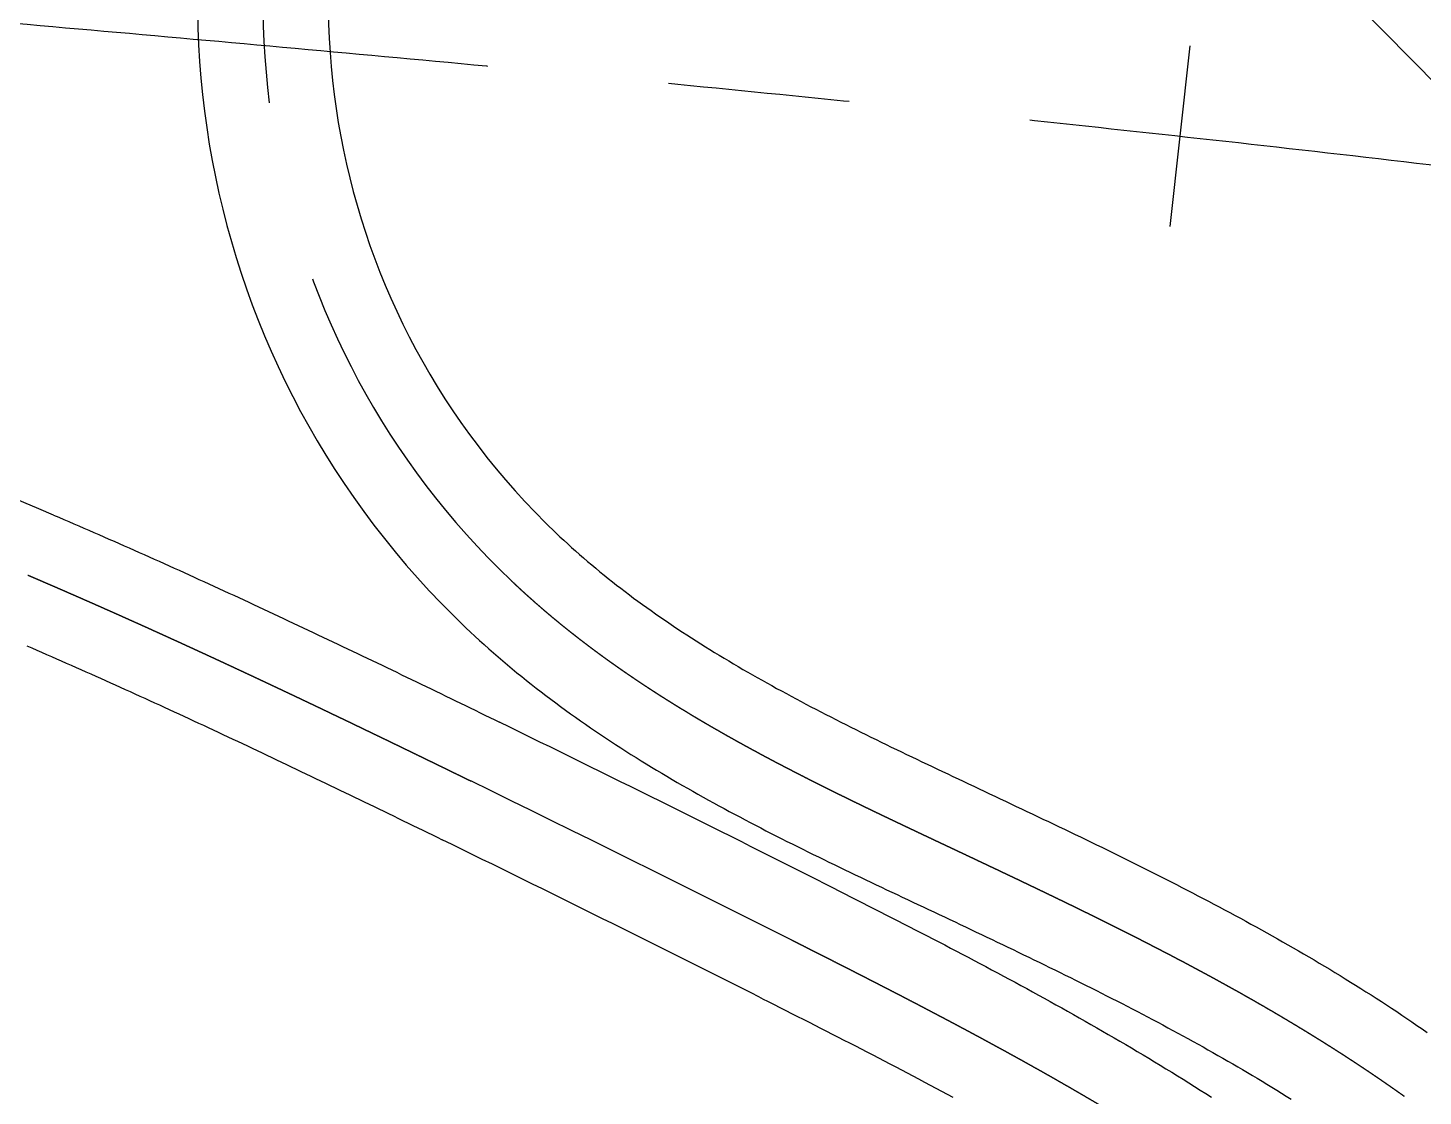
# Model space of a CAD drawing. Header units: millimetres. Extents: x 29316 to 52938, y 29851 to 35526.
# Drawn here: x 47254.3 to 47350.3, y 33283.8 to 33357.3 of the extents above; entities that cross this region are included whole.
import ezdxf

# ---------------------------------------------------------------- set-up
doc = ezdxf.new("R2010")
doc.units = ezdxf.units.MM
doc.header["$MEASUREMENT"] = 0
doc.linetypes.add('CENTER2', pattern=[1.125, 0.75, -0.125, 0.125, -0.125])
doc.layers.get('0').update_dxf_attribs({"linetype": 'CONTINUOUS'})
for name, color, linetype in [('D-道路-车行道边线', 5, 'CONTINUOUS'), ('标注_桩号', 2, 'CONTINUOUS'), ('道路中线_A', 7, 'CONTINUOUS')]:
    doc.layers.add(name, color=color, linetype=linetype)

msp = doc.modelspace()

# ---------------------------------------------------------------- linework, layer by layer
at = {"color": 1, "linetype": 'CENTER2', "ltscale": 100, "flags": 128}
msp.add_lwpolyline([(47211.259, 33361.267), (47212.138, 33361.193), (47213.016, 33361.118), (47213.894, 33361.044), (47214.773, 33360.97), (47215.651, 33360.895), (47216.529, 33360.821), (47217.408, 33360.746), (47218.286, 33360.672), (47219.164, 33360.598), (47220.043, 33360.523), (47220.921, 33360.449), (47221.799, 33360.374), (47222.677, 33360.3), (47223.556, 33360.225), (47224.434, 33360.151), (47225.312, 33360.076), (47226.191, 33360.001), (47227.069, 33359.927), (47227.947, 33359.852), (47228.826, 33359.777), (47229.704, 33359.702), (47230.582, 33359.628), (47231.461, 33359.553), (47232.339, 33359.478), (47233.217, 33359.403), (47234.095, 33359.328), (47234.974, 33359.252), (47235.852, 33359.177), (47236.73, 33359.102), (47237.608, 33359.027), (47238.487, 33358.951), (47239.365, 33358.876), (47240.243, 33358.8), (47241.121, 33358.725), (47242, 33358.649), (47242.878, 33358.573), (47243.756, 33358.497), (47244.634, 33358.421), (47245.512, 33358.345), (47246.391, 33358.269), (47247.269, 33358.193), (47248.147, 33358.117), (47249.025, 33358.04), (47249.903, 33357.964), (47250.781, 33357.887), (47251.659, 33357.811), (47252.538, 33357.734), (47253.416, 33357.657), (47254.294, 33357.58), (47255.172, 33357.503), (47256.05, 33357.426), (47256.928, 33357.348), (47257.806, 33357.271), (47258.684, 33357.193), (47259.562, 33357.116), (47260.44, 33357.038), (47261.318, 33356.96), (47262.196, 33356.882), (47263.074, 33356.803), (47263.952, 33356.725), (47264.83, 33356.647), (47265.708, 33356.568), (47266.586, 33356.489), (47267.464, 33356.41), (47268.342, 33356.331), (47269.22, 33356.252), (47270.098, 33356.173), (47270.976, 33356.093), (47271.854, 33356.013), (47272.731, 33355.934), (47273.609, 33355.854), (47274.487, 33355.773), (47275.365, 33355.693), (47276.243, 33355.613), (47277.12, 33355.532), (47277.998, 33355.451), (47278.876, 33355.37), (47279.754, 33355.289), (47280.631, 33355.208), (47281.509, 33355.126), (47282.387, 33355.045), (47283.264, 33354.963), (47284.142, 33354.881), (47285.02, 33354.798), (47285.897, 33354.716), (47286.775, 33354.633), (47287.652, 33354.55), (47288.53, 33354.467), (47289.408, 33354.384), (47290.285, 33354.301), (47291.163, 33354.217), (47292.04, 33354.133), (47292.918, 33354.049), (47293.795, 33353.965), (47294.672, 33353.88), (47295.55, 33353.796), (47296.427, 33353.711), (47297.305, 33353.626), (47298.182, 33353.54), (47299.059, 33353.455), (47299.936, 33353.369), (47300.814, 33353.283), (47301.691, 33353.196), (47302.568, 33353.11), (47303.445, 33353.023), (47304.323, 33352.936), (47305.2, 33352.849), (47306.077, 33352.762), (47306.954, 33352.674), (47307.831, 33352.586), (47308.708, 33352.498), (47309.585, 33352.409), (47310.462, 33352.32), (47311.339, 33352.232), (47312.216, 33352.142), (47313.093, 33352.053), (47313.97, 33351.963), (47314.847, 33351.873), (47315.723, 33351.783), (47316.6, 33351.692), (47317.477, 33351.601), (47318.354, 33351.51), (47319.231, 33351.419), (47320.107, 33351.327), (47320.984, 33351.235), (47321.861, 33351.143), (47322.737, 33351.05), (47323.614, 33350.958), (47324.49, 33350.865), (47325.367, 33350.771), (47326.243, 33350.677), (47327.12, 33350.584), (47327.996, 33350.489), (47328.873, 33350.395), (47329.749, 33350.3), (47330.625, 33350.205), (47331.501, 33350.109), (47332.378, 33350.013), (47333.254, 33349.917), (47334.13, 33349.821), (47335.006, 33349.724), (47335.882, 33349.627), (47336.758, 33349.529), (47337.635, 33349.432), (47338.511, 33349.334), (47339.386, 33349.235), (47340.262, 33349.137), (47341.138, 33349.038), (47342.014, 33348.938), (47342.89, 33348.838), (47343.766, 33348.738), (47344.642, 33348.638), (47345.517, 33348.537), (47346.393, 33348.436), (47347.268, 33348.335), (47348.144, 33348.233), (47349.02, 33348.131), (47349.895, 33348.028), (47350.771, 33347.925), (47351.646, 33347.822), (47352.521, 33347.719), (47353.397, 33347.615), (47354.272, 33347.51), (47355.147, 33347.406), (47356.022, 33347.301), (47356.897, 33347.195), (47357.773, 33347.089), (47358.648, 33346.983), (47359.523, 33346.877), (47360.398, 33346.77), (47361.273, 33346.662), (47362.147, 33346.555), (47363.022, 33346.446), (47363.897, 33346.338), (47364.772, 33346.229), (47365.646, 33346.12), (47366.521, 33346.01), (47367.396, 33345.9), (47368.27, 33345.789), (47369.145, 33345.678), (47369.145, 33345.678)], dxfattribs=at)
at = {"layer": 'D-道路-车行道边线', "flags": 128}
for points in [[(47256.104, 33323.796), (47256.451, 33323.647), (47256.798, 33323.498), (47257.145, 33323.349), (47257.492, 33323.199), (47257.839, 33323.049), (47258.185, 33322.899), (47258.531, 33322.748), (47258.877, 33322.598), (47259.223, 33322.446), (47259.569, 33322.295), (47259.914, 33322.143), (47260.26, 33321.991), (47260.605, 33321.839), (47260.95, 33321.686), (47261.295, 33321.534), (47261.64, 33321.381), (47261.984, 33321.227), (47262.329, 33321.074), (47262.673, 33320.92), (47263.017, 33320.766), (47263.361, 33320.611), (47263.705, 33320.457), (47264.048, 33320.302), (47264.392, 33320.147), (47264.735, 33319.992), (47265.079, 33319.836), (47265.422, 33319.68), (47265.765, 33319.524), (47266.107, 33319.368), (47266.45, 33319.212), (47266.792, 33319.055), (47267.135, 33318.898), (47267.477, 33318.741), (47267.819, 33318.584), (47268.161, 33318.426), (47268.503, 33318.268), (47268.845, 33318.11), (47269.186, 33317.952), (47269.528, 33317.794), (47269.869, 33317.635), (47270.21, 33317.477), (47270.551, 33317.318), (47270.892, 33317.159), (47271.233, 33317), (47271.573, 33316.84), (47271.914, 33316.681), (47272.254, 33316.521), (47272.595, 33316.361), (47272.935, 33316.201), (47273.275, 33316.04), (47273.615, 33315.88), (47273.955, 33315.719), (47274.294, 33315.559), (47274.634, 33315.398), (47274.973, 33315.237), (47275.313, 33315.076), (47275.652, 33314.914), (47275.991, 33314.753), (47276.33, 33314.591), (47276.669, 33314.429), (47277.008, 33314.268), (47277.347, 33314.106), (47277.685, 33313.943), (47278.024, 33313.781), (47278.362, 33313.619), (47278.701, 33313.456), (47279.039, 33313.294), (47279.377, 33313.131), (47279.715, 33312.968), (47280.053, 33312.805), (47280.391, 33312.642), (47280.729, 33312.479), (47281.066, 33312.316), (47281.404, 33312.152), (47281.741, 33311.989), (47282.079, 33311.826), (47282.416, 33311.662), (47282.753, 33311.498), (47283.091, 33311.334), (47283.428, 33311.171), (47283.765, 33311.007), (47284.102, 33310.843), (47284.438, 33310.679), (47284.775, 33310.515), (47285.112, 33310.35), (47285.449, 33310.186), (47285.785, 33310.022), (47286.122, 33309.858), (47286.458, 33309.693), (47286.795, 33309.529), (47286.795, 33309.529)], [(47290.682, 33322.553), (47290.946, 33322.303), (47291.212, 33322.055), (47291.48, 33321.809), (47291.75, 33321.564), (47292.022, 33321.321), (47292.296, 33321.08), (47292.572, 33320.84), (47292.85, 33320.602), (47293.129, 33320.365), (47293.41, 33320.13), (47293.693, 33319.896), (47293.978, 33319.664), (47294.265, 33319.434), (47294.553, 33319.205), (47294.843, 33318.978), (47295.134, 33318.752), (47295.428, 33318.527), (47295.722, 33318.305), (47296.019, 33318.083), (47296.316, 33317.863), (47296.616, 33317.645), (47296.917, 33317.428), (47297.219, 33317.212), (47297.523, 33316.998), (47297.828, 33316.785), (47298.134, 33316.574), (47298.442, 33316.364), (47298.752, 33316.155), (47299.062, 33315.947), (47299.374, 33315.741), (47299.687, 33315.537), (47300.002, 33315.333), (47300.318, 33315.131), (47300.635, 33314.93), (47300.953, 33314.73), (47301.272, 33314.531), (47301.592, 33314.334), (47301.914, 33314.137), (47302.237, 33313.942), (47302.561, 33313.748), (47302.885, 33313.555), (47303.211, 33313.363), (47303.538, 33313.172), (47303.866, 33312.983), (47304.195, 33312.794), (47304.525, 33312.606), (47304.856, 33312.419), (47305.188, 33312.233), (47305.521, 33312.049), (47305.855, 33311.864), (47306.19, 33311.681), (47306.525, 33311.499), (47306.862, 33311.318), (47307.199, 33311.137), (47307.537, 33310.957), (47307.876, 33310.778), (47308.216, 33310.599), (47308.556, 33310.422), (47308.897, 33310.245), (47309.239, 33310.068), (47309.582, 33309.893), (47309.925, 33309.718), (47310.27, 33309.543), (47310.614, 33309.369), (47310.96, 33309.196), (47311.306, 33309.023), (47311.653, 33308.851), (47312, 33308.679), (47312.349, 33308.507), (47312.697, 33308.336), (47313.046, 33308.165), (47313.396, 33307.995), (47313.747, 33307.825), (47314.098, 33307.655), (47314.449, 33307.485), (47314.801, 33307.316), (47315.154, 33307.147), (47315.507, 33306.978), (47315.86, 33306.809), (47316.214, 33306.641), (47316.569, 33306.472), (47316.923, 33306.304), (47317.279, 33306.135), (47317.634, 33305.967), (47317.99, 33305.799), (47318.347, 33305.63), (47318.704, 33305.462), (47319.061, 33305.293), (47319.418, 33305.125), (47319.418, 33305.125)], [(47284.476, 33316.035), (47284.787, 33315.741), (47285.099, 33315.45), (47285.414, 33315.161), (47285.73, 33314.874), (47286.048, 33314.59), (47286.367, 33314.309), (47286.688, 33314.03), (47287.011, 33313.753), (47287.335, 33313.478), (47287.661, 33313.206), (47287.988, 33312.936), (47288.316, 33312.669), (47288.646, 33312.403), (47288.977, 33312.14), (47289.31, 33311.879), (47289.644, 33311.621), (47289.979, 33311.364), (47290.315, 33311.11), (47290.652, 33310.858), (47290.991, 33310.608), (47291.33, 33310.36), (47291.671, 33310.115), (47292.013, 33309.871), (47292.355, 33309.629), (47292.699, 33309.39), (47293.044, 33309.152), (47293.389, 33308.916), (47293.735, 33308.682), (47294.083, 33308.451), (47294.431, 33308.221), (47294.779, 33307.993), (47295.129, 33307.766), (47295.479, 33307.542), (47295.83, 33307.319), (47296.182, 33307.098), (47296.534, 33306.879), (47296.887, 33306.662), (47297.241, 33306.446), (47297.595, 33306.232), (47297.95, 33306.019), (47298.305, 33305.808), (47298.661, 33305.599), (47299.017, 33305.391), (47299.373, 33305.184), (47299.731, 33304.98), (47300.088, 33304.776), (47300.446, 33304.574), (47300.804, 33304.373), (47301.163, 33304.174), (47301.522, 33303.976), (47301.881, 33303.78), (47302.24, 33303.584), (47302.6, 33303.39), (47302.96, 33303.197), (47303.32, 33303.006), (47303.681, 33302.815), (47304.042, 33302.626), (47304.402, 33302.438), (47304.763, 33302.25), (47305.124, 33302.064), (47305.485, 33301.879), (47305.847, 33301.695), (47306.208, 33301.512), (47306.569, 33301.329), (47306.931, 33301.148), (47307.292, 33300.967), (47307.654, 33300.788), (47308.015, 33300.609), (47308.377, 33300.431), (47308.738, 33300.253), (47309.1, 33300.077), (47309.461, 33299.901), (47309.822, 33299.725), (47310.183, 33299.551), (47310.544, 33299.377), (47310.905, 33299.203), (47311.266, 33299.03), (47311.626, 33298.858), (47311.987, 33298.686), (47312.347, 33298.514), (47312.707, 33298.343), (47313.067, 33298.172), (47313.426, 33298.002), (47313.785, 33297.832), (47314.144, 33297.662), (47314.503, 33297.492), (47314.862, 33297.323), (47315.22, 33297.154), (47315.578, 33296.985), (47315.578, 33296.985)], [(47254.26, 33314.791), (47254.599, 33314.644), (47254.938, 33314.497), (47255.277, 33314.349), (47255.615, 33314.201), (47255.954, 33314.053), (47256.293, 33313.904), (47256.631, 33313.755), (47256.969, 33313.606), (47257.308, 33313.456), (47257.646, 33313.306), (47257.984, 33313.156), (47258.322, 33313.006), (47258.66, 33312.855), (47258.998, 33312.704), (47259.336, 33312.553), (47259.673, 33312.402), (47260.011, 33312.25), (47260.348, 33312.098), (47260.686, 33311.945), (47261.023, 33311.793), (47261.361, 33311.64), (47261.698, 33311.487), (47262.035, 33311.333), (47262.372, 33311.18), (47262.709, 33311.026), (47263.046, 33310.872), (47263.383, 33310.717), (47263.72, 33310.563), (47264.056, 33310.408), (47264.393, 33310.253), (47264.73, 33310.098), (47265.066, 33309.942), (47265.403, 33309.786), (47265.739, 33309.63), (47266.075, 33309.474), (47266.412, 33309.318), (47266.748, 33309.161), (47267.084, 33309.004), (47267.42, 33308.847), (47267.756, 33308.69), (47268.092, 33308.532), (47268.428, 33308.375), (47268.764, 33308.217), (47269.1, 33308.059), (47269.436, 33307.9), (47269.771, 33307.742), (47270.107, 33307.583), (47270.443, 33307.424), (47270.778, 33307.265), (47271.114, 33307.106), (47271.449, 33306.947), (47271.785, 33306.787), (47272.12, 33306.628), (47272.456, 33306.468), (47272.791, 33306.308), (47273.126, 33306.148), (47273.462, 33305.987), (47273.797, 33305.827), (47274.132, 33305.666), (47274.467, 33305.505), (47274.803, 33305.344), (47275.138, 33305.183), (47275.473, 33305.022), (47275.808, 33304.86), (47276.143, 33304.699), (47276.478, 33304.537), (47276.813, 33304.375), (47277.148, 33304.213), (47277.483, 33304.051), (47277.818, 33303.889), (47278.153, 33303.727), (47278.488, 33303.565), (47278.823, 33303.402), (47279.158, 33303.239), (47279.492, 33303.077), (47279.827, 33302.914), (47280.162, 33302.751), (47280.497, 33302.588), (47280.832, 33302.424), (47281.167, 33302.261), (47281.502, 33302.098), (47281.836, 33301.934), (47282.171, 33301.771), (47282.506, 33301.607), (47282.841, 33301.444), (47282.841, 33301.444)], [(47319.418, 33305.125), (47319.784, 33304.952), (47320.15, 33304.779), (47320.517, 33304.606), (47320.883, 33304.433), (47321.25, 33304.26), (47321.617, 33304.087), (47321.983, 33303.913), (47322.351, 33303.739), (47322.718, 33303.565), (47323.085, 33303.391), (47323.452, 33303.217), (47323.82, 33303.042), (47324.187, 33302.867), (47324.555, 33302.691), (47324.923, 33302.516), (47325.29, 33302.34), (47325.658, 33302.163), (47326.026, 33301.987), (47326.394, 33301.81), (47326.762, 33301.632), (47327.13, 33301.454), (47327.498, 33301.276), (47327.866, 33301.097), (47328.234, 33300.918), (47328.602, 33300.738), (47328.97, 33300.557), (47329.338, 33300.377), (47329.706, 33300.195), (47330.074, 33300.013), (47330.441, 33299.831), (47330.809, 33299.648), (47331.177, 33299.464), (47331.544, 33299.279), (47331.912, 33299.094), (47332.279, 33298.909), (47332.646, 33298.722), (47333.013, 33298.535), (47333.38, 33298.348), (47333.747, 33298.159), (47334.114, 33297.97), (47334.481, 33297.78), (47334.847, 33297.589), (47335.213, 33297.398), (47335.579, 33297.205), (47335.945, 33297.012), (47336.31, 33296.818), (47336.676, 33296.623), (47337.041, 33296.428), (47337.406, 33296.231), (47337.77, 33296.033), (47338.135, 33295.835), (47338.499, 33295.635), (47338.862, 33295.435), (47339.226, 33295.234), (47339.589, 33295.031), (47339.952, 33294.828), (47340.314, 33294.624), (47340.676, 33294.418), (47341.038, 33294.212), (47341.399, 33294.004), (47341.76, 33293.796), (47342.121, 33293.586), (47342.481, 33293.375), (47342.841, 33293.163), (47343.2, 33292.95), (47343.559, 33292.736), (47343.917, 33292.52), (47344.275, 33292.303), (47344.633, 33292.085), (47344.989, 33291.866), (47345.346, 33291.646), (47345.702, 33291.424), (47346.057, 33291.201), (47346.411, 33290.977), (47346.766, 33290.752), (47347.119, 33290.525), (47347.472, 33290.297), (47347.824, 33290.067), (47348.176, 33289.837), (47348.527, 33289.604), (47348.877, 33289.371), (47349.227, 33289.136), (47349.575, 33288.899), (47349.924, 33288.662), (47350.271, 33288.422), (47350.618, 33288.181)], [(47308.931, 33298.534), (47309.335, 33298.33), (47309.739, 33298.126), (47310.143, 33297.922), (47310.547, 33297.718), (47310.951, 33297.513), (47311.356, 33297.308), (47311.76, 33297.103), (47312.164, 33296.898), (47312.569, 33296.692), (47312.973, 33296.486), (47313.378, 33296.28), (47313.782, 33296.073), (47314.187, 33295.866), (47314.591, 33295.659), (47314.996, 33295.451), (47315.4, 33295.243), (47315.805, 33295.034), (47316.209, 33294.825), (47316.614, 33294.616), (47317.018, 33294.406), (47317.422, 33294.195), (47317.827, 33293.984), (47318.231, 33293.772), (47318.635, 33293.56), (47319.039, 33293.348), (47319.443, 33293.135), (47319.847, 33292.921), (47320.25, 33292.706), (47320.654, 33292.491), (47321.057, 33292.276), (47321.461, 33292.059), (47321.864, 33291.843), (47322.267, 33291.625), (47322.669, 33291.407), (47323.072, 33291.188), (47323.474, 33290.968), (47323.877, 33290.747), (47324.278, 33290.526), (47324.68, 33290.304), (47325.082, 33290.081), (47325.483, 33289.857), (47325.884, 33289.633), (47326.285, 33289.408), (47326.685, 33289.181), (47327.085, 33288.954), (47327.485, 33288.727), (47327.885, 33288.498), (47328.284, 33288.268), (47328.683, 33288.037), (47329.081, 33287.806), (47329.48, 33287.573), (47329.877, 33287.34), (47330.275, 33287.105), (47330.672, 33286.869), (47331.069, 33286.633), (47331.465, 33286.395), (47331.861, 33286.157), (47332.256, 33285.917), (47332.651, 33285.676), (47333.045, 33285.434), (47333.439, 33285.191), (47333.833, 33284.947), (47334.226, 33284.702), (47334.618, 33284.455), (47335.01, 33284.208), (47335.402, 33283.959), (47335.793, 33283.709)], [(47315.578, 33296.985), (47315.943, 33296.813), (47316.309, 33296.64), (47316.674, 33296.468), (47317.04, 33296.295), (47317.405, 33296.123), (47317.769, 33295.95), (47318.134, 33295.778), (47318.498, 33295.605), (47318.862, 33295.433), (47319.226, 33295.26), (47319.589, 33295.088), (47319.952, 33294.915), (47320.315, 33294.742), (47320.678, 33294.569), (47321.04, 33294.396), (47321.402, 33294.223), (47321.764, 33294.049), (47322.126, 33293.876), (47322.487, 33293.702), (47322.848, 33293.528), (47323.208, 33293.354), (47323.568, 33293.179), (47323.928, 33293.004), (47324.287, 33292.829), (47324.646, 33292.654), (47325.005, 33292.478), (47325.363, 33292.302), (47325.721, 33292.125), (47326.078, 33291.949), (47326.435, 33291.772), (47326.792, 33291.594), (47327.148, 33291.416), (47327.503, 33291.238), (47327.859, 33291.059), (47328.213, 33290.88), (47328.568, 33290.7), (47328.921, 33290.52), (47329.275, 33290.339), (47329.628, 33290.157), (47329.98, 33289.976), (47330.332, 33289.793), (47330.683, 33289.61), (47331.034, 33289.427), (47331.384, 33289.243), (47331.734, 33289.058), (47332.083, 33288.873), (47332.431, 33288.687), (47332.779, 33288.5), (47333.127, 33288.313), (47333.474, 33288.125), (47333.82, 33287.937), (47334.165, 33287.747), (47334.51, 33287.557), (47334.855, 33287.367), (47335.198, 33287.175), (47335.541, 33286.983), (47335.884, 33286.79), (47336.225, 33286.596), (47336.566, 33286.401), (47336.906, 33286.206), (47337.246, 33286.01), (47337.585, 33285.813), (47337.923, 33285.615), (47338.26, 33285.416), (47338.597, 33285.216), (47338.933, 33285.016), (47339.268, 33284.814), (47339.602, 33284.612), (47339.935, 33284.408), (47340.268, 33284.204), (47340.6, 33283.999), (47340.931, 33283.793), (47341.261, 33283.586)], [(47304.878, 33290.498), (47305.28, 33290.295), (47305.682, 33290.093), (47306.083, 33289.89), (47306.484, 33289.687), (47306.885, 33289.484), (47307.286, 33289.281), (47307.687, 33289.078), (47308.087, 33288.875), (47308.487, 33288.671), (47308.886, 33288.468), (47309.286, 33288.264), (47309.685, 33288.06), (47310.084, 33287.856), (47310.482, 33287.652), (47310.88, 33287.447), (47311.278, 33287.242), (47311.676, 33287.037), (47312.073, 33286.832), (47312.47, 33286.626), (47312.866, 33286.421), (47313.262, 33286.214), (47313.658, 33286.008), (47314.053, 33285.801), (47314.448, 33285.594), (47314.843, 33285.386), (47315.237, 33285.178), (47315.63, 33284.969), (47316.024, 33284.761), (47316.417, 33284.551), (47316.809, 33284.341), (47317.201, 33284.131), (47317.593, 33283.921), (47317.984, 33283.709)]]:
    msp.add_lwpolyline(points, dxfattribs=at)
at = {"layer": 'D-道路-车行道边线'}
for centre, radius, start, end in [((47325.505, 33359.126), 59.5, 83.0821, 226.40444), ((47325.505, 33359.126), 50.5, 83.0821, 226.40444), ((47096.953, 32951.921), 404.5, 66.83055, 76.88634), ((46406.225, 31508.802), 2004.5, 63.234495, 63.940995), ((46406.225, 31508.802), 1995.5, 63.234495, 63.940995)]:
    msp.add_arc(centre, radius, start, end, dxfattribs=at)
at = {"layer": '标注_桩号'}
msp.add_line((47334.282, 33356.092), (47332.915, 33343.667), dxfattribs=at)
at = {"layer": '道路中线_A', "color": 6, "linetype": 'CENTER2', "ltscale": 100, "flags": 128}
for points in [[(47254.334, 33319.659, 0.000116), (47254.505, 33319.586, 0.000116), (47254.677, 33319.512, 0.000115), (47254.849, 33319.438, 0.000115), (47255.02, 33319.365, 0.000114), (47255.192, 33319.291, 0.000114), (47255.363, 33319.217, 0.000113), (47255.535, 33319.143, 0.000113), (47255.706, 33319.069, 0.000112), (47255.878, 33318.995, 0.000112), (47256.049, 33318.92, 0.000111), (47256.221, 33318.846, 0.000111), (47256.392, 33318.772, 0.00011), (47256.563, 33318.697, 0.00011), (47256.734, 33318.623, 0.000109), (47256.906, 33318.548, 0.000109), (47257.077, 33318.473, 0.000108), (47257.248, 33318.399, 0.000108), (47257.419, 33318.324, 0.000107), (47257.59, 33318.249, 0.000107), (47257.761, 33318.174, 0.000106), (47257.932, 33318.099, 0.000106), (47258.103, 33318.024, 0.000105), (47258.274, 33317.948, 0.000105), (47258.445, 33317.873, 0.000104), (47258.616, 33317.798, 0.000104), (47258.787, 33317.722, 0.000103), (47258.958, 33317.647, 0.000102), (47259.129, 33317.571, 0.000102), (47259.3, 33317.496, 0.000101), (47259.47, 33317.42, 0.000101), (47259.641, 33317.344, 0.0001), (47259.812, 33317.268, 0.0001), (47259.982, 33317.193, 0.000099), (47260.153, 33317.117, 0.000099), (47260.324, 33317.041, 0.000098), (47260.494, 33316.964, 0.000098), (47260.665, 33316.888, 0.000097), (47260.835, 33316.812, 0.000097), (47261.006, 33316.736, 0.000096), (47261.176, 33316.659, 0.000096), (47261.347, 33316.583, 0.000095), (47261.517, 33316.506, 0.000095), (47261.688, 33316.43, 0.000094), (47261.858, 33316.353, 0.000094), (47262.028, 33316.277, 0.000093), (47262.198, 33316.2, 0.000093), (47262.369, 33316.123, 0.000092), (47262.539, 33316.046, 0.000092), (47262.709, 33315.969, 0.000091), (47262.879, 33315.892, 0.000091), (47263.049, 33315.815, 0.00009), (47263.22, 33315.738, 0.00009), (47263.39, 33315.661, 0.000089), (47263.56, 33315.583, 0.000088), (47263.73, 33315.506, 0.000088), (47263.9, 33315.429, 0.000087), (47264.07, 33315.351, 0.000087), (47264.24, 33315.274, 0.000086), (47264.41, 33315.196, 0.000086), (47264.58, 33315.119, 0.000085), (47264.749, 33315.041, 0.000085), (47264.919, 33314.963, 0.000084), (47265.089, 33314.886, 0.000084), (47265.259, 33314.808, 0.000083), (47265.429, 33314.73, 0.000083), (47265.598, 33314.652, 0.000082), (47265.768, 33314.574, 0.000082), (47265.938, 33314.496, 0.000081), (47266.107, 33314.418, 0.000081), (47266.277, 33314.339, 0.00008), (47266.447, 33314.261, 0.00008), (47266.616, 33314.183, 0.000079), (47266.786, 33314.105, 0.000079), (47266.955, 33314.026, 0.000078), (47267.125, 33313.948, 0.000078), (47267.294, 33313.869, 0.000077), (47267.464, 33313.791, 0.000077), (47267.633, 33313.712, 0.000076), (47267.803, 33313.633, 0.000075), (47267.972, 33313.555, 0.000075), (47268.141, 33313.476, 0.000074), (47268.311, 33313.397, 0.000074), (47268.48, 33313.318, 0.000073), (47268.649, 33313.239, 0.000073), (47268.819, 33313.16, 0.000072), (47268.988, 33313.081, 0.000072), (47269.157, 33313.002, 0.000071), (47269.326, 33312.923, 0.000071), (47269.496, 33312.844, 0.00007), (47269.665, 33312.765, 0.00007), (47269.834, 33312.686, 0.000069), (47270.003, 33312.606, 0.000069), (47270.172, 33312.527, 0.000068), (47270.341, 33312.448, 0.000068), (47270.51, 33312.368, 0.000067), (47270.679, 33312.289, 0.000067), (47270.848, 33312.209, 0.000066), (47271.017, 33312.13, 0.000066), (47271.186, 33312.05, 0.000065), (47271.355, 33311.97, 0.000065), (47271.524, 33311.891, 0.000064), (47271.693, 33311.811, 0.000064), (47271.862, 33311.731, 0.000063), (47272.031, 33311.651, 0.000063), (47272.2, 33311.572, 0.000062), (47272.368, 33311.492, 0.000061), (47272.537, 33311.412, 0.000061), (47272.706, 33311.332, 0.00006), (47272.875, 33311.252, 0.00006), (47273.044, 33311.172, 0.000059), (47273.212, 33311.091, 0.000059), (47273.381, 33311.011, 0.000058), (47273.55, 33310.931, 0.000058), (47273.718, 33310.851, 0.000057), (47273.887, 33310.771, 0.000057), (47274.056, 33310.69, 0.000056), (47274.224, 33310.61, 0.000056), (47274.393, 33310.529, 0.000055), (47274.562, 33310.449, 0.000055), (47274.73, 33310.369, 0.000054), (47274.899, 33310.288, 0.000054), (47275.067, 33310.208, 0.000053), (47275.236, 33310.127, 0.000053), (47275.404, 33310.046, 0.000052), (47275.573, 33309.966, 0.000052), (47275.741, 33309.885, 0.000051), (47275.91, 33309.804, 0.000051), (47276.078, 33309.724, 0.00005), (47276.246, 33309.643, 0.00005), (47276.415, 33309.562, 0.000049), (47276.583, 33309.481, 0.000049), (47276.752, 33309.4, 0.000048), (47276.92, 33309.319, 0.000047), (47277.088, 33309.238, 0.000047), (47277.257, 33309.157, 0.000046), (47277.425, 33309.076, 0.000046), (47277.593, 33308.995, 0.000045), (47277.761, 33308.914, 0.000045), (47277.93, 33308.833, 0.000044), (47278.098, 33308.752, 0.000044), (47278.266, 33308.671, 0.000043), (47278.434, 33308.59, 0.000043), (47278.603, 33308.508, 0.000042), (47278.771, 33308.427, 0.000042), (47278.939, 33308.346, 0.000041), (47279.107, 33308.265, 0.000041), (47279.275, 33308.183, 0.00004), (47279.443, 33308.102, 0.00004), (47279.611, 33308.021, 0.000039), (47279.78, 33307.939, 0.000039), (47279.948, 33307.858, 0.000038), (47280.116, 33307.776, 0.000038), (47280.284, 33307.695, 0.000037), (47280.452, 33307.613, 0.000037), (47280.62, 33307.532, 0.000036), (47280.788, 33307.45, 0.000036), (47280.956, 33307.369, 0.000035), (47281.124, 33307.287, 0.000035), (47281.292, 33307.205, 0.000034), (47281.46, 33307.124, 0.000033), (47281.628, 33307.042, 0.000033), (47281.796, 33306.96, 0.000032), (47281.964, 33306.878, 0.000032), (47282.132, 33306.797, 0.000031), (47282.3, 33306.715, 0.000031), (47282.468, 33306.633, 0.00003), (47282.636, 33306.551, 0.00003), (47282.804, 33306.47, 0.000029), (47282.971, 33306.388, 0.000029), (47283.139, 33306.306, 0.000028), (47283.307, 33306.224, 0.000028), (47283.475, 33306.142, 0.000027), (47283.643, 33306.06, 0.000027), (47283.811, 33305.978, 0.000026), (47283.979, 33305.896, 0.000026), (47284.146, 33305.814, 0.000025), (47284.314, 33305.732, 0.000025), (47284.482, 33305.65, 0.000024), (47284.65, 33305.568, 0.000024), (47284.818, 33305.486)], [(47287.579, 33319.294, -0.000886), (47287.721, 33319.159, -0.000881), (47287.863, 33319.025, -0.000877), (47288.006, 33318.892, -0.000872), (47288.149, 33318.759, -0.000867), (47288.293, 33318.626, -0.000862), (47288.437, 33318.494, -0.000857), (47288.582, 33318.362, -0.000852), (47288.727, 33318.231, -0.000847), (47288.873, 33318.101, -0.000842), (47289.019, 33317.97, -0.000837), (47289.165, 33317.841, -0.000832), (47289.312, 33317.712, -0.000827), (47289.459, 33317.583, -0.000822), (47289.607, 33317.455, -0.000817), (47289.755, 33317.327, -0.000812), (47289.903, 33317.2, -0.000807), (47290.052, 33317.073, -0.000802), (47290.202, 33316.947, -0.000798), (47290.352, 33316.821, -0.000793), (47290.502, 33316.696, -0.000788), (47290.652, 33316.571, -0.000783), (47290.803, 33316.447, -0.000778), (47290.955, 33316.323, -0.000773), (47291.106, 33316.2, -0.000768), (47291.258, 33316.077, -0.000763), (47291.411, 33315.954, -0.000758), (47291.564, 33315.832, -0.000753), (47291.717, 33315.711, -0.000748), (47291.87, 33315.59, -0.000743), (47292.024, 33315.469, -0.000738), (47292.179, 33315.349, -0.000733), (47292.333, 33315.229, -0.000728), (47292.488, 33315.11, -0.000723), (47292.644, 33314.991, -0.000719), (47292.799, 33314.873, -0.000714), (47292.955, 33314.755, -0.000709), (47293.112, 33314.638, -0.000704), (47293.268, 33314.52, -0.000699), (47293.425, 33314.404, -0.000694), (47293.583, 33314.288, -0.000689), (47293.74, 33314.172, -0.000684), (47293.898, 33314.057, -0.000679), (47294.057, 33313.942, -0.000674), (47294.215, 33313.828, -0.000669), (47294.374, 33313.714, -0.000664), (47294.533, 33313.6, -0.000659), (47294.693, 33313.487, -0.000654), (47294.853, 33313.374, -0.000649), (47295.013, 33313.262, -0.000644), (47295.173, 33313.15, -0.00064), (47295.334, 33313.039, -0.000635), (47295.495, 33312.928, -0.00063), (47295.656, 33312.817, -0.000625), (47295.818, 33312.707, -0.00062), (47295.979, 33312.597, -0.000615), (47296.141, 33312.487, -0.00061), (47296.304, 33312.378, -0.000605), (47296.466, 33312.27, -0.0006), (47296.629, 33312.161, -0.000595), (47296.792, 33312.053, -0.00059), (47296.956, 33311.946, -0.000585), (47297.119, 33311.839, -0.00058), (47297.283, 33311.732, -0.000575), (47297.447, 33311.626, -0.00057), (47297.612, 33311.52, -0.000565), (47297.776, 33311.414, -0.00056), (47297.941, 33311.309, -0.000556), (47298.106, 33311.204, -0.000551), (47298.271, 33311.1, -0.000546), (47298.437, 33310.996, -0.000541), (47298.603, 33310.892, -0.000536), (47298.769, 33310.788, -0.000531), (47298.935, 33310.685, -0.000526), (47299.101, 33310.583, -0.000521), (47299.268, 33310.48, -0.000516), (47299.435, 33310.378, -0.000511), (47299.602, 33310.277, -0.000506), (47299.769, 33310.175, -0.000501), (47299.937, 33310.074, -0.000496), (47300.104, 33309.974, -0.000491), (47300.272, 33309.873, -0.000486), (47300.44, 33309.773, -0.000481), (47300.608, 33309.674, -0.000477), (47300.777, 33309.574, -0.000472), (47300.946, 33309.475, -0.000467), (47301.114, 33309.377, -0.000462), (47301.283, 33309.278, -0.000457), (47301.452, 33309.18, -0.000452), (47301.622, 33309.082, -0.000447), (47301.791, 33308.985, -0.000442), (47301.961, 33308.888, -0.000437), (47302.131, 33308.791, -0.000432), (47302.301, 33308.694, -0.000427), (47302.471, 33308.598, -0.000422), (47302.642, 33308.502, -0.000417), (47302.812, 33308.406, -0.000412), (47302.983, 33308.311, -0.000407), (47303.154, 33308.216, -0.000402), (47303.325, 33308.121, -0.000398), (47303.496, 33308.026, -0.000393), (47303.667, 33307.932, -0.000388), (47303.839, 33307.838, -0.000383), (47304.01, 33307.744, -0.000378), (47304.182, 33307.651, -0.000373), (47304.354, 33307.557, -0.000368), (47304.526, 33307.464, -0.000363), (47304.698, 33307.372, -0.000358), (47304.87, 33307.279, -0.000353), (47305.043, 33307.187, -0.000348), (47305.215, 33307.095, -0.000343), (47305.388, 33307.003, -0.000338), (47305.561, 33306.911, -0.000333), (47305.734, 33306.82, -0.000328), (47305.907, 33306.729, -0.000323), (47306.08, 33306.638, -0.000319), (47306.253, 33306.548, -0.000314), (47306.427, 33306.457, -0.000309), (47306.6, 33306.367, -0.000304), (47306.774, 33306.277, -0.000299), (47306.947, 33306.187, -0.000294), (47307.121, 33306.098, -0.000289), (47307.295, 33306.008, -0.000284), (47307.469, 33305.919, -0.000279), (47307.643, 33305.83, -0.000274), (47307.818, 33305.741, -0.000269), (47307.992, 33305.653, -0.000264), (47308.166, 33305.564, -0.000259), (47308.341, 33305.476, -0.000254), (47308.515, 33305.388, -0.000249), (47308.69, 33305.3, -0.000244), (47308.865, 33305.212, -0.00024), (47309.04, 33305.125, -0.000235), (47309.215, 33305.037, -0.00023), (47309.39, 33304.95, -0.000225), (47309.565, 33304.863, -0.00022), (47309.74, 33304.776, -0.000215), (47309.915, 33304.689, -0.00021), (47310.091, 33304.603, -0.000205), (47310.266, 33304.516, -0.0002), (47310.442, 33304.43, -0.000195), (47310.617, 33304.344, -0.00019), (47310.793, 33304.258, -0.000185), (47310.968, 33304.172, -0.00018), (47311.144, 33304.086, -0.000175), (47311.32, 33304.001, -0.00017), (47311.496, 33303.915, -0.000165), (47311.672, 33303.83, -0.00016), (47311.848, 33303.744, -0.000156), (47312.024, 33303.659, -0.000151), (47312.2, 33303.574, -0.000146), (47312.376, 33303.489, -0.000141), (47312.552, 33303.404, -0.000136), (47312.728, 33303.32, -0.000131), (47312.905, 33303.235, -0.000126), (47313.081, 33303.15, -0.000121), (47313.257, 33303.066, -0.000116), (47313.434, 33302.981, -0.000111), (47313.61, 33302.897, -0.000106), (47313.787, 33302.813, -0.000101), (47313.963, 33302.729, -0.000096), (47314.14, 33302.644, -0.000091), (47314.316, 33302.56, -0.000086), (47314.493, 33302.476, -0.000081), (47314.669, 33302.392, -0.000077), (47314.846, 33302.309, -0.000072), (47315.023, 33302.225, -0.000067), (47315.199, 33302.141, -0.000062), (47315.376, 33302.057, -0.000057), (47315.553, 33301.974, -0.000052), (47315.73, 33301.89, -0.000047), (47315.906, 33301.806, -0.000042), (47316.083, 33301.723, -0.000037), (47316.26, 33301.639, -0.000032), (47316.437, 33301.556, -0.000027), (47316.614, 33301.472, -0.000022), (47316.791, 33301.389, -0.000017), (47316.967, 33301.305, -0.000012), (47317.144, 33301.222, -0.000007), (47317.321, 33301.138, -0.000002), (47317.498, 33301.055)], [(47317.498, 33301.055, 0.000001), (47317.679, 33300.97, 0.000004), (47317.86, 33300.884, 0.000007), (47318.041, 33300.799, 0.00001), (47318.222, 33300.713, 0.000013), (47318.402, 33300.628, 0.000015), (47318.583, 33300.543, 0.000018), (47318.764, 33300.457, 0.000021), (47318.945, 33300.372, 0.000024), (47319.126, 33300.286, 0.000026), (47319.307, 33300.201, 0.000029), (47319.488, 33300.115, 0.000032), (47319.669, 33300.03, 0.000035), (47319.849, 33299.944, 0.000038), (47320.03, 33299.859, 0.00004), (47320.211, 33299.773, 0.000043), (47320.392, 33299.688, 0.000046), (47320.573, 33299.602, 0.000049), (47320.753, 33299.516, 0.000051), (47320.934, 33299.431, 0.000054), (47321.115, 33299.345, 0.000057), (47321.295, 33299.259, 0.00006), (47321.476, 33299.173, 0.000063), (47321.657, 33299.088, 0.000065), (47321.837, 33299.002, 0.000068), (47322.018, 33298.916, 0.000071), (47322.199, 33298.83, 0.000074), (47322.379, 33298.744, 0.000076), (47322.56, 33298.657, 0.000079), (47322.74, 33298.571, 0.000082), (47322.921, 33298.485, 0.000085), (47323.101, 33298.399, 0.000088), (47323.282, 33298.312, 0.00009), (47323.462, 33298.226, 0.000093), (47323.642, 33298.139, 0.000096), (47323.823, 33298.053, 0.000099), (47324.003, 33297.966, 0.000101), (47324.183, 33297.88, 0.000104), (47324.363, 33297.793, 0.000107), (47324.544, 33297.706, 0.00011), (47324.724, 33297.619, 0.000113), (47324.904, 33297.532, 0.000115), (47325.084, 33297.445, 0.000118), (47325.264, 33297.358, 0.000121), (47325.444, 33297.271, 0.000124), (47325.624, 33297.183, 0.000126), (47325.804, 33297.096, 0.000129), (47325.984, 33297.008, 0.000132), (47326.164, 33296.921, 0.000135), (47326.343, 33296.833, 0.000138), (47326.523, 33296.745, 0.00014), (47326.703, 33296.657, 0.000143), (47326.882, 33296.569, 0.000146), (47327.062, 33296.481, 0.000149), (47327.241, 33296.393, 0.000151), (47327.421, 33296.304, 0.000154), (47327.6, 33296.216, 0.000157), (47327.78, 33296.127, 0.00016), (47327.959, 33296.039, 0.000163), (47328.138, 33295.95, 0.000165), (47328.317, 33295.861, 0.000168), (47328.497, 33295.772, 0.000171), (47328.676, 33295.683, 0.000174), (47328.855, 33295.594, 0.000176), (47329.034, 33295.504, 0.000179), (47329.212, 33295.415, 0.000182), (47329.391, 33295.325, 0.000185), (47329.57, 33295.235, 0.000188), (47329.749, 33295.145, 0.00019), (47329.927, 33295.055, 0.000193), (47330.106, 33294.965, 0.000196), (47330.284, 33294.875, 0.000199), (47330.463, 33294.784, 0.000201), (47330.641, 33294.694, 0.000204), (47330.819, 33294.603, 0.000207), (47330.998, 33294.512, 0.00021), (47331.176, 33294.421, 0.000213), (47331.354, 33294.33, 0.000215), (47331.532, 33294.239, 0.000218), (47331.709, 33294.147, 0.000221), (47331.887, 33294.055, 0.000224), (47332.065, 33293.964, 0.000226), (47332.243, 33293.872, 0.000229), (47332.42, 33293.779, 0.000232), (47332.598, 33293.687, 0.000235), (47332.775, 33293.595, 0.000238), (47332.952, 33293.502, 0.00024), (47333.129, 33293.409, 0.000243), (47333.307, 33293.316, 0.000246), (47333.484, 33293.223, 0.000249), (47333.66, 33293.13, 0.000251), (47333.837, 33293.036, 0.000254), (47334.014, 33292.943, 0.000257), (47334.191, 33292.849, 0.00026), (47334.367, 33292.755, 0.000263), (47334.544, 33292.66, 0.000265), (47334.72, 33292.566, 0.000268), (47334.896, 33292.471, 0.000271), (47335.072, 33292.377, 0.000274), (47335.248, 33292.282, 0.000276), (47335.424, 33292.187, 0.000279), (47335.6, 33292.091, 0.000282), (47335.776, 33291.996, 0.000285), (47335.952, 33291.9, 0.000288), (47336.127, 33291.804, 0.00029), (47336.302, 33291.708, 0.000293), (47336.478, 33291.611, 0.000296), (47336.653, 33291.515, 0.000299), (47336.828, 33291.418, 0.000301), (47337.003, 33291.321, 0.000304), (47337.178, 33291.224, 0.000307), (47337.352, 33291.126, 0.00031), (47337.527, 33291.029, 0.000313), (47337.701, 33290.931, 0.000315), (47337.876, 33290.833, 0.000318), (47338.05, 33290.734, 0.000321), (47338.224, 33290.636, 0.000324), (47338.398, 33290.537, 0.000326), (47338.572, 33290.438, 0.000329), (47338.746, 33290.339, 0.000332), (47338.919, 33290.24, 0.000335), (47339.093, 33290.14, 0.000338), (47339.266, 33290.04, 0.00034), (47339.439, 33289.94, 0.000343), (47339.612, 33289.839, 0.000346), (47339.785, 33289.739, 0.000349), (47339.958, 33289.638, 0.000351), (47340.13, 33289.537, 0.000354), (47340.303, 33289.436, 0.000357), (47340.475, 33289.334, 0.00036), (47340.647, 33289.232, 0.000363), (47340.819, 33289.13, 0.000365), (47340.991, 33289.028, 0.000368), (47341.163, 33288.925, 0.000371), (47341.334, 33288.822, 0.000374), (47341.506, 33288.719, 0.000376), (47341.677, 33288.616, 0.000379), (47341.848, 33288.512, 0.000382), (47342.019, 33288.409, 0.000385), (47342.19, 33288.304, 0.000388), (47342.361, 33288.2, 0.00039), (47342.531, 33288.095, 0.000393), (47342.701, 33287.99, 0.000396), (47342.871, 33287.885, 0.000399), (47343.041, 33287.78, 0.000401), (47343.211, 33287.674, 0.000404), (47343.381, 33287.568, 0.000407), (47343.55, 33287.462, 0.00041), (47343.72, 33287.355, 0.000413), (47343.889, 33287.248, 0.000415), (47344.058, 33287.141, 0.000418), (47344.226, 33287.034, 0.000421), (47344.395, 33286.926, 0.000424), (47344.563, 33286.818, 0.000426), (47344.732, 33286.71, 0.000429), (47344.9, 33286.602, 0.000432), (47345.067, 33286.493, 0.000435), (47345.235, 33286.384, 0.000438), (47345.403, 33286.274, 0.00044), (47345.57, 33286.164, 0.000443), (47345.737, 33286.054, 0.000446), (47345.904, 33285.944, 0.000449), (47346.07, 33285.834, 0.000451), (47346.237, 33285.723, 0.000454), (47346.403, 33285.612, 0.000457), (47346.569, 33285.5, 0.00046), (47346.735, 33285.388, 0.000463), (47346.901, 33285.276, 0.000465), (47347.066, 33285.164, 0.000468), (47347.232, 33285.051, 0.000471), (47347.397, 33284.938, 0.000474), (47347.561, 33284.825, 0.000476), (47347.726, 33284.711, 0.000479), (47347.89, 33284.597, 0.000482), (47348.055, 33284.483, 0.000485), (47348.218, 33284.368, 0.000488), (47348.382, 33284.253, 0.00049), (47348.546, 33284.138, 0.000493), (47348.709, 33284.022, 0.000496), (47348.872, 33283.906, 0.000499), (47349.035, 33283.79)], [(47341.886, 33274.006, -0.000469), (47341.706, 33274.142, -0.000466), (47341.526, 33274.277, -0.000464), (47341.345, 33274.412, -0.000461), (47341.164, 33274.547, -0.000459), (47340.983, 33274.681, -0.000457), (47340.801, 33274.815, -0.000454), (47340.619, 33274.949, -0.000452), (47340.438, 33275.082, -0.000449), (47340.255, 33275.215, -0.000447), (47340.073, 33275.348, -0.000444), (47339.89, 33275.481, -0.000442), (47339.707, 33275.613, -0.000439), (47339.524, 33275.744, -0.000437), (47339.341, 33275.876, -0.000434), (47339.157, 33276.007, -0.000432), (47338.974, 33276.138, -0.00043), (47338.79, 33276.268, -0.000427), (47338.605, 33276.399, -0.000425), (47338.421, 33276.528, -0.000422), (47338.236, 33276.658, -0.00042), (47338.051, 33276.787, -0.000417), (47337.866, 33276.916, -0.000415), (47337.681, 33277.045, -0.000412), (47337.495, 33277.173, -0.00041), (47337.309, 33277.301, -0.000407), (47337.123, 33277.429, -0.000405), (47336.937, 33277.556, -0.000403), (47336.751, 33277.683, -0.0004), (47336.564, 33277.81, -0.000398), (47336.378, 33277.937, -0.000395), (47336.191, 33278.063, -0.000393), (47336.003, 33278.189, -0.00039), (47335.816, 33278.314, -0.000388), (47335.628, 33278.44, -0.000385), (47335.441, 33278.565, -0.000383), (47335.253, 33278.689, -0.00038), (47335.064, 33278.814, -0.000378), (47334.876, 33278.938, -0.000376), (47334.688, 33279.062, -0.000373), (47334.499, 33279.186, -0.000371), (47334.31, 33279.309, -0.000368), (47334.121, 33279.432, -0.000366), (47333.932, 33279.555, -0.000363), (47333.742, 33279.677, -0.000361), (47333.553, 33279.8, -0.000358), (47333.363, 33279.921, -0.000356), (47333.173, 33280.043, -0.000353), (47332.983, 33280.165, -0.000351), (47332.792, 33280.286, -0.000349), (47332.602, 33280.407, -0.000346), (47332.411, 33280.527, -0.000344), (47332.22, 33280.648, -0.000341), (47332.029, 33280.768, -0.000339), (47331.838, 33280.887, -0.000336), (47331.647, 33281.007, -0.000334), (47331.456, 33281.126, -0.000331), (47331.264, 33281.245, -0.000329), (47331.072, 33281.364, -0.000326), (47330.88, 33281.483, -0.000324), (47330.688, 33281.601, -0.000322), (47330.496, 33281.719, -0.000319), (47330.303, 33281.837, -0.000317), (47330.111, 33281.955, -0.000314), (47329.918, 33282.072, -0.000312), (47329.725, 33282.189, -0.000309), (47329.532, 33282.306, -0.000307), (47329.339, 33282.422, -0.000304), (47329.146, 33282.539, -0.000302), (47328.953, 33282.655, -0.000299), (47328.759, 33282.771, -0.000297), (47328.565, 33282.886, -0.000295), (47328.372, 33283.002, -0.000292), (47328.178, 33283.117, -0.00029), (47327.983, 33283.232, -0.000287), (47327.789, 33283.347, -0.000285), (47327.595, 33283.461, -0.000282), (47327.4, 33283.576, -0.00028), (47327.206, 33283.69, -0.000277), (47327.011, 33283.804, -0.000275), (47326.816, 33283.917, -0.000272), (47326.621, 33284.031, -0.00027), (47326.426, 33284.144, -0.000268), (47326.231, 33284.257, -0.000265), (47326.035, 33284.37, -0.000263), (47325.84, 33284.483, -0.00026), (47325.644, 33284.595, -0.000258), (47325.449, 33284.707, -0.000255), (47325.253, 33284.819, -0.000253), (47325.057, 33284.931, -0.00025), (47324.861, 33285.043, -0.000248), (47324.665, 33285.154, -0.000245), (47324.468, 33285.265, -0.000243), (47324.272, 33285.376, -0.000241), (47324.076, 33285.487, -0.000238), (47323.879, 33285.598, -0.000236), (47323.682, 33285.708, -0.000233), (47323.485, 33285.819, -0.000231), (47323.289, 33285.929, -0.000228), (47323.092, 33286.039, -0.000226), (47322.894, 33286.148, -0.000223), (47322.697, 33286.258, -0.000221), (47322.5, 33286.367, -0.000218), (47322.302, 33286.477, -0.000216), (47322.105, 33286.586, -0.000214), (47321.907, 33286.695, -0.000211), (47321.71, 33286.803, -0.000209), (47321.512, 33286.912, -0.000206), (47321.314, 33287.02, -0.000204), (47321.116, 33287.128, -0.000201), (47320.918, 33287.236, -0.000199), (47320.72, 33287.344, -0.000196), (47320.522, 33287.452, -0.000194), (47320.323, 33287.56, -0.000191), (47320.125, 33287.667, -0.000189), (47319.927, 33287.774, -0.000187), (47319.728, 33287.882, -0.000184), (47319.529, 33287.989, -0.000182), (47319.331, 33288.095, -0.000179), (47319.132, 33288.202, -0.000177), (47318.933, 33288.309, -0.000174), (47318.734, 33288.415, -0.000172), (47318.535, 33288.521, -0.000169), (47318.336, 33288.627, -0.000167), (47318.137, 33288.733, -0.000164), (47317.938, 33288.839, -0.000162), (47317.739, 33288.945, -0.00016), (47317.539, 33289.051, -0.000157), (47317.34, 33289.156, -0.000155), (47317.14, 33289.262, -0.000152), (47316.941, 33289.367, -0.00015), (47316.741, 33289.472, -0.000147), (47316.542, 33289.577, -0.000145), (47316.342, 33289.682, -0.000142), (47316.142, 33289.787, -0.00014), (47315.942, 33289.891, -0.000137), (47315.742, 33289.996, -0.000135), (47315.542, 33290.1, -0.000133), (47315.342, 33290.205, -0.00013), (47315.142, 33290.309, -0.000128), (47314.942, 33290.413, -0.000125), (47314.742, 33290.517, -0.000123), (47314.542, 33290.621, -0.00012), (47314.341, 33290.725, -0.000118), (47314.141, 33290.829, -0.000115), (47313.941, 33290.932, -0.000113), (47313.74, 33291.036, -0.00011), (47313.54, 33291.139, -0.000108), (47313.339, 33291.243, -0.000106), (47313.139, 33291.346, -0.000103), (47312.938, 33291.449, -0.000101), (47312.737, 33291.552, -0.000098), (47312.537, 33291.655, -0.000096), (47312.336, 33291.758, -0.000093), (47312.135, 33291.861, -0.000091), (47311.934, 33291.964, -0.000088), (47311.734, 33292.067, -0.000086), (47311.533, 33292.169, -0.000083), (47311.332, 33292.272, -0.000081), (47311.131, 33292.375, -0.000079), (47310.93, 33292.477, -0.000076), (47310.729, 33292.579, -0.000074), (47310.528, 33292.682, -0.000071), (47310.327, 33292.784, -0.000069), (47310.126, 33292.886, -0.000066), (47309.924, 33292.988, -0.000064), (47309.723, 33293.091, -0.000061), (47309.522, 33293.193, -0.000059), (47309.321, 33293.295, -0.000056), (47309.12, 33293.397, -0.000054), (47308.918, 33293.499, -0.000052), (47308.717, 33293.601, -0.000049), (47308.516, 33293.702, -0.000047), (47308.314, 33293.804, -0.000044), (47308.113, 33293.906, -0.000042), (47307.912, 33294.008, -0.000039), (47307.71, 33294.11, -0.000037), (47307.509, 33294.211, -0.000034), (47307.308, 33294.313, -0.000032), (47307.106, 33294.414, -0.000029), (47306.905, 33294.516)]]:
    msp.add_lwpolyline(points, format="xyb", dxfattribs=at)
at = {"layer": '道路中线_A', "color": 6, "linetype": 'CENTER2', "ltscale": 100}
for centre, radius, start, end in [((47135.685, 33144.774), 300, 33.60654, 86.22959), ((47325.505, 33359.126), 55, 83.0821, 226.40444), ((46406.225, 31508.802), 2000, 63.234495, 63.940995)]:
    msp.add_arc(centre, radius, start, end, dxfattribs=at)

doc.saveas('drawing.dxf')
